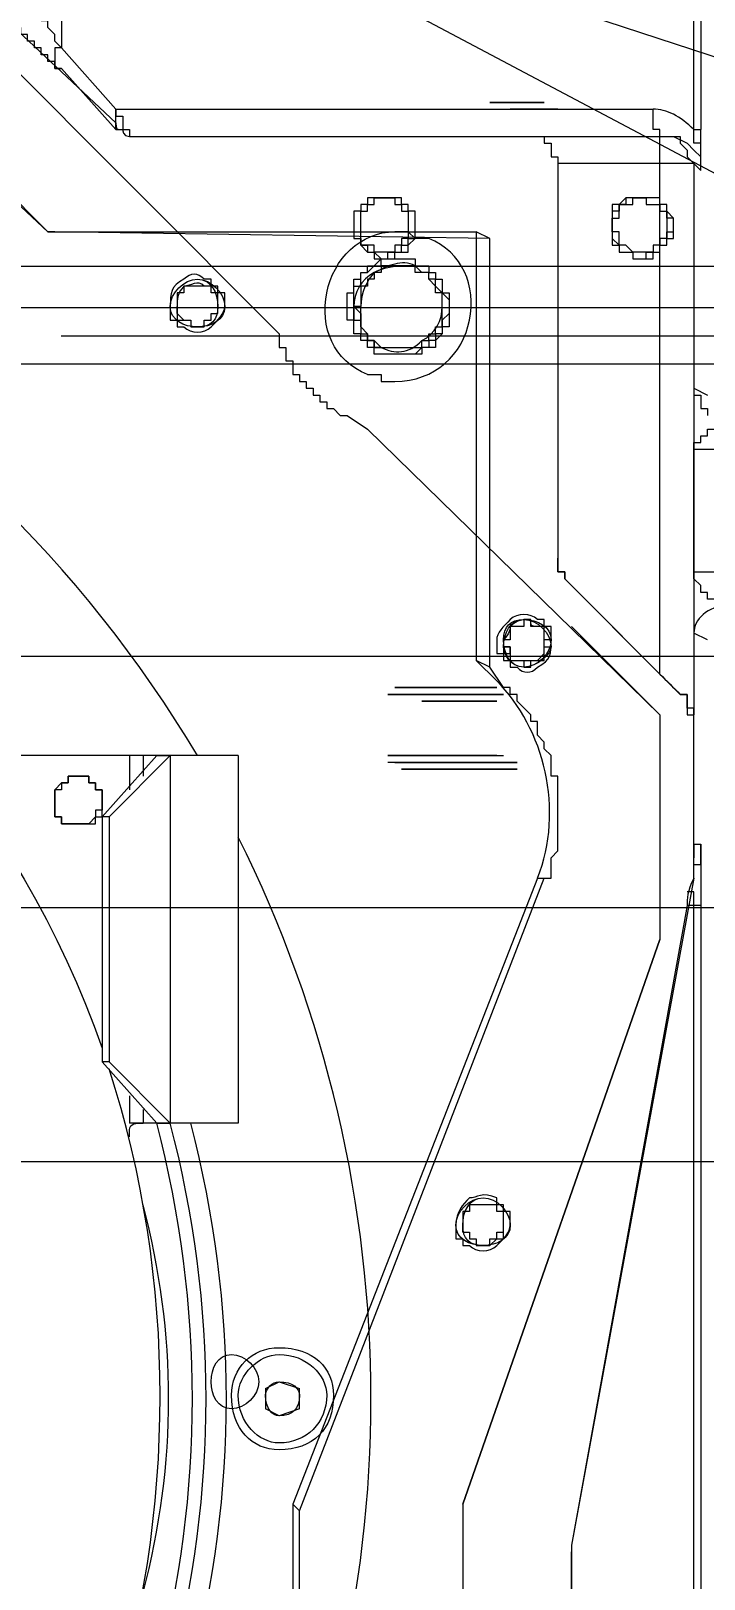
# Model space of a CAD drawing. Header units: millimetres. Extents: x 25083 to 52777, y 24772 to 45779.
# Drawn here: x 38674.1 to 38710.9, y 33778.3 to 33862.8 of the extents above; entities that cross this region are included whole.
import ezdxf

# ---------------------------------------------------------------- set-up
doc = ezdxf.new("R2010")
doc.units = ezdxf.units.MM
doc.layers.add('小车', color=7, linetype='Continuous')
doc.styles.get("Standard").update_dxf_attribs({"font": ''})
doc.styles.add('标准', font='', dxfattribs={"width": 0.667})
doc.styles.get('Standard').set_extended_font_data('SimSun')
doc.styles.get('标准').set_extended_font_data('FangSong_GB2312')
doc.dimstyles.new('ISO-25', dxfattribs={"dimtxt": 2.5, "dimasz": 2.5, "dimexe": 1.25, "dimexo": 0.625, "dimtad": 1, "dimtxsty": 'Standard', "dimcen": 2.5, "dimadec": 0, "dimazin": 0, "dimtfac": 1, "dimtmove": 0, "dimatfit": 3, "dimfxl": 1, "dimarcsym": 0})
doc.dimstyles.new('标准', dxfattribs={"dimtxt": 35, "dimasz": 4, "dimexe": 2, "dimexo": 0, "dimtad": 1, "dimdec": 1, "dimzin": 9, "dimdsep": 46, "dimtxsty": '标准', "dimcen": 0, "dimdle": 6, "dimazin": 2, "dimtfac": 1, "dimtdec": 1, "dimtmove": 0, "dimatfit": 3, "dimfxl": 1, "dimtolj": 1, "dimtzin": 0, "dimarcsym": 0})

# ---------------------------------------------------------------- blocks, each defined once
blk = doc.blocks.new('*D925')
at = {"color": 0, "lineweight": -2}
for p, q in [((29677.862, 34881.662), (29677.862, 32448.293)), ((40733.017, 34757.645), (40733.017, 32448.293)), ((29680.362, 32449.543), (40730.517, 32449.543))]:
    blk.add_line(p, q, dxfattribs=at)
at = {"color": 0}
for points in [[(29680.362, 32449.96), (29680.362, 32449.127), (29677.862, 32449.543)], [(40730.517, 32449.127), (40730.517, 32449.96), (40733.017, 32449.543)]]:
    blk.add_solid(points, dxfattribs=at)
at = {"layer": 'DEFPOINTS', "color": 0}
for p in [(29677.862, 34882.287), (40733.017, 34758.27), (40733.017, 32449.543)]:
    blk.add_point(p, dxfattribs=at)
at = {"color": 0, "insert": (35205.439, 32451.628), "char_height": 2.5, "attachment_point": 5}
blk.add_mtext('11055,15', dxfattribs=at)
blk = doc.blocks.new('zw$D2F4')
at = {"color": 7, "lineweight": 5}
for points in [[(677.73, 821.446), (672.531, 815.876)], [(672.531, 815.876), (677.73, 821.075)], [(682.558, 818.847), (666.961, 803.25)], [(684.043, 818.104), (678.473, 812.162)], [(682.558, 816.247), (682.558, 816.618), (682.929, 816.618), (682.929, 816.99), (683.301, 816.99), (683.301, 817.361), (683.672, 817.361), (683.672, 817.733)], [(681.444, 815.133), (681.444, 815.504), (681.815, 815.504), (681.815, 815.876), (682.186, 815.876), (682.186, 816.247), (682.558, 816.247)], [(682.558, 815.133), (682.929, 815.504), (683.301, 815.504), (683.672, 815.876), (684.043, 815.876), (684.043, 816.247), (684.786, 816.247), (684.786, 816.618)], [(640.223, 813.648), (640.223, 814.762), (640.223, 815.133), (640.594, 815.133), (640.594, 815.504), (642.08, 815.504), (642.451, 815.133)], [(642.451, 814.762), (642.451, 815.133), (642.08, 815.133), (642.08, 815.504), (641.337, 815.504), (640.594, 815.504), (640.594, 815.133), (640.223, 815.133), (640.223, 813.648)], [(672.16, 791.737), (672.531, 815.504)], [(672.531, 815.876), (672.531, 792.48)], [(672.531, 815.504), (672.531, 815.876)], [(672.531, 815.504), (672.531, 815.876)], [(682.558, 815.133), (682.558, 815.504), (681.444, 815.504), (681.444, 815.133)], [(642.451, 815.133), (642.451, 814.762), (642.822, 814.762), (642.822, 813.648), (642.451, 813.648), (642.451, 813.276), (642.08, 813.276), (642.08, 812.905), (640.966, 812.905), (640.966, 813.276), (640.594, 813.276), (640.223, 813.648)], [(640.223, 813.648), (640.223, 813.276), (640.594, 813.276), (640.594, 812.905), (641.337, 812.905), (642.08, 812.905), (642.08, 813.276), (642.451, 813.276), (642.451, 813.648), (642.822, 813.648), (642.822, 814.762), (642.451, 814.762)], [(681.444, 815.133), (678.102, 812.162)], [(679.216, 812.162), (682.558, 815.133)], [(686.643, 815.133), (682.558, 815.133)], [(627.225, 812.533), (627.225, 812.905)], [(640.594, 812.533), (640.594, 812.905)], [(627.225, 812.533), (623.883, 809.191)], [(640.594, 812.533), (627.225, 812.533)], [(643.937, 809.191), (640.594, 812.533)], [(678.473, 812.162), (678.102, 812.162)], [(679.216, 812.162), (678.844, 812.162), (678.844, 811.791), (678.102, 811.791)], [(678.102, 812.162), (678.473, 812.162)], [(678.473, 812.162), (679.216, 812.162)], [(679.216, 812.162), (679.216, 782.825)], [(623.883, 805.478), (623.883, 811.419)], [(643.937, 805.478), (643.937, 811.419)], [(678.102, 811.791), (678.102, 811.419), (677.73, 811.419)], [(624.626, 810.677), (623.883, 810.677)], [(643.937, 810.677), (642.822, 810.677)], [(677.73, 811.048), (677.73, 789.881)], [(623.883, 809.934), (623.883, 809.191)], [(643.937, 809.934), (643.937, 809.191)], [(643.937, 809.191), (623.883, 809.191)], [(668.446, 809.191), (667.703, 809.191), (667.703, 808.82), (667.332, 808.82), (667.332, 808.449)], [(668.446, 808.82), (668.075, 808.82), (667.703, 808.449), (667.703, 808.077), (667.332, 808.077), (667.332, 807.334), (667.703, 807.334), (667.703, 806.963), (668.075, 806.963), (668.075, 806.592), (668.446, 806.592)], [(668.075, 808.82), (667.703, 808.82), (667.703, 808.077)], [(668.075, 808.82), (668.446, 808.82)], [(668.446, 808.82), (668.075, 808.82)], [(668.446, 806.592), (669.189, 806.592), (669.189, 806.963), (669.56, 806.963), (669.56, 807.334), (669.56, 808.449), (669.189, 808.449), (669.189, 808.82), (668.446, 808.82)], [(667.703, 808.077), (667.332, 808.077), (667.332, 807.334)], [(667.332, 807.334), (667.703, 807.334), (667.703, 806.963), (668.075, 806.963), (668.075, 806.592), (668.446, 806.592)], [(668.446, 806.22), (669.189, 806.22), (669.189, 806.592), (669.56, 806.592), (669.56, 806.963), (669.932, 806.963), (669.932, 807.334)], [(669.189, 806.592), (669.189, 806.963), (669.56, 806.963)], [(668.446, 806.592), (669.189, 806.592)], [(643.937, 805.478), (623.883, 805.478)], [(666.961, 803.25), (669.189, 805.478)], [(607.915, 803.25), (608.286, 803.992)], [(609.4, 803.992), (608.286, 803.992)], [(609.4, 803.992), (609.771, 803.25)], [(608.286, 802.135), (607.915, 803.25)], [(609.771, 803.25), (609.4, 802.135)], [(666.961, 803.25), (666.218, 803.25), (666.218, 802.878), (665.475, 802.878), (665.475, 802.507), (664.733, 802.507), (664.733, 802.135), (664.361, 802.135), (664.361, 801.764), (663.99, 801.764), (663.99, 801.393), (663.619, 801.393), (663.619, 801.021), (663.247, 801.021), (663.247, 800.65), (662.876, 800.65), (662.876, 800.279), (662.504, 799.907), (662.504, 799.536)], [(552.211, 802.135), (602.716, 802.135)], [(603.087, 802.507), (552.582, 802.507)], [(602.716, 802.135), (603.087, 802.507)], [(602.716, 802.135), (637.252, 788.767)], [(637.252, 789.138), (603.087, 802.507)], [(608.286, 802.135), (609.4, 802.135)], [(662.504, 799.536), (661.762, 798.422)], [(668.446, 793.966), (668.075, 793.966), (667.703, 794.337), (666.961, 794.337), (666.961, 794.708), (666.589, 794.708), (666.589, 795.08), (666.218, 795.08), (666.218, 795.451), (665.847, 795.822), (665.847, 798.05), (666.218, 798.05), (666.218, 798.422), (666.589, 798.422), (666.589, 798.793), (666.961, 798.793), (666.961, 799.165), (667.703, 799.165), (667.703, 799.536), (668.446, 799.536)], [(668.446, 799.536), (669.189, 799.536), (669.189, 799.165), (669.932, 799.165), (669.932, 798.793), (670.303, 798.793), (670.303, 798.422), (670.674, 798.422), (670.674, 798.05), (671.046, 797.679), (671.046, 795.822), (670.674, 795.822), (670.674, 795.08), (670.303, 795.08), (670.303, 794.708), (669.932, 794.708), (669.932, 794.337), (669.189, 794.337), (668.818, 793.966), (668.446, 793.966)], [(661.762, 798.422), (646.165, 782.453)], [(664.733, 798.422), (664.733, 797.679), (664.361, 797.679), (664.361, 796.936)], [(668.446, 793.966), (667.332, 793.966), (667.332, 794.337), (666.961, 794.337), (666.589, 794.708), (666.218, 794.708), (666.218, 795.08), (666.218, 795.451), (665.847, 795.451), (665.847, 798.05), (666.218, 798.05), (666.218, 798.422), (666.589, 798.422), (666.589, 798.793), (666.961, 798.793), (666.961, 799.165), (668.446, 799.165)], [(668.446, 799.165), (667.703, 799.165), (667.703, 798.793), (666.961, 798.793), (666.961, 798.422), (666.589, 798.422), (666.589, 798.05), (666.218, 798.05), (666.218, 797.679)], [(668.446, 799.165), (668.075, 798.793), (667.332, 798.793), (666.961, 798.422), (666.589, 798.422), (666.589, 798.05), (666.218, 797.679), (666.218, 795.451), (666.589, 795.451), (666.589, 795.08), (666.961, 795.08), (666.961, 794.708), (667.332, 794.708), (667.332, 794.337), (668.446, 794.337)], [(666.218, 797.679), (666.218, 798.05), (666.589, 798.05), (666.589, 798.422), (666.961, 798.422), (667.332, 798.793), (667.703, 798.793), (668.446, 798.793)], [(668.446, 799.165), (669.56, 799.165), (669.56, 798.793), (670.303, 798.793), (670.303, 798.422), (670.674, 798.05), (670.674, 797.679), (671.046, 797.679), (671.046, 795.822), (670.674, 795.822), (670.674, 795.08), (670.303, 795.08), (670.303, 794.708), (669.932, 794.708), (669.932, 794.337), (669.189, 794.337), (669.189, 793.966), (668.446, 793.966)], [(668.446, 794.337), (669.189, 794.337), (669.56, 794.708), (669.932, 794.708), (669.932, 795.08), (670.303, 795.08), (670.303, 795.451), (670.674, 795.822), (670.674, 797.679), (670.303, 797.679), (670.303, 798.05), (669.932, 798.05), (669.932, 798.422), (669.56, 798.422), (669.56, 798.793), (668.446, 798.793), (668.446, 799.165)], [(672.903, 799.165), (672.16, 799.165), (672.16, 798.793), (671.788, 798.793), (671.788, 798.422), (671.417, 798.422), (671.417, 798.05), (671.046, 798.05), (671.046, 796.936), (671.417, 796.936), (671.417, 796.194), (671.788, 796.194), (672.16, 795.822), (672.903, 795.822)], [(672.903, 799.165), (672.16, 799.165), (672.16, 798.793), (671.788, 798.793), (671.417, 798.422), (671.417, 798.05), (671.046, 797.679), (671.046, 797.308), (671.417, 797.308), (671.417, 796.565), (671.788, 796.565), (671.788, 796.194), (672.16, 796.194), (672.16, 795.822), (672.903, 795.822)], [(672.903, 796.194), (672.16, 796.194), (672.16, 796.565), (671.788, 796.565), (671.788, 796.936), (671.417, 796.936), (671.417, 798.05), (671.788, 798.05), (671.788, 798.793), (672.903, 798.793)], [(672.903, 795.822), (673.645, 795.822), (673.645, 796.194), (674.017, 796.194), (674.017, 796.565), (674.388, 796.565), (674.388, 798.422), (674.017, 798.422), (674.017, 798.793), (673.645, 798.793), (673.645, 799.165), (672.903, 799.165)], [(672.903, 795.822), (673.645, 795.822), (673.645, 796.194), (674.017, 796.194), (674.017, 796.565), (674.388, 796.565), (674.388, 798.422), (674.017, 798.422), (674.017, 798.793), (673.645, 798.793), (673.645, 799.165), (672.903, 799.165)], [(672.903, 798.793), (673.645, 798.793), (673.645, 798.422), (674.017, 798.422), (674.017, 798.05), (674.388, 798.05), (674.388, 796.936), (674.017, 796.936), (674.017, 796.565), (673.645, 796.565), (673.645, 796.194), (672.903, 796.194)], [(643.565, 791.366), (643.565, 797.308)], [(643.565, 796.936), (643.565, 791.366)], [(643.565, 792.48), (643.565, 796.936), (643.565, 794.708)], [(643.937, 791.366), (643.937, 797.308)], [(643.937, 797.308), (643.937, 790.995)], [(647.279, 797.308), (647.279, 790.995)], [(647.279, 790.995), (647.279, 797.308)], [(647.65, 791.366), (647.65, 796.936)], [(647.65, 796.936), (647.65, 791.366)], [(672.16, 795.08), (672.16, 795.822), (672.531, 796.194), (672.531, 796.936)], [(643.194, 792.48), (643.194, 796.565), (643.194, 794.708)], [(643.565, 792.48), (643.565, 795.822)], [(643.565, 795.822), (643.565, 792.48)], [(646.907, 794.708), (646.907, 795.451), (646.907, 795.08), (646.907, 792.109)], [(647.279, 794.708), (647.279, 795.451), (647.279, 795.08), (647.279, 792.48)], [(668.446, 794.337), (669.189, 794.337), (669.189, 794.708), (669.56, 794.708), (669.932, 795.08), (670.303, 795.08), (670.303, 795.822), (670.674, 795.822)], [(643.194, 794.708), (643.194, 790.252), (643.194, 790.623), (643.194, 792.48)], [(643.194, 792.851), (643.194, 794.337)], [(643.194, 794.337), (643.194, 792.851)], [(643.565, 794.708), (643.565, 790.252), (643.565, 792.109)], [(646.907, 792.109), (646.907, 791.366), (646.907, 792.109), (646.907, 794.708)], [(647.279, 792.48), (647.279, 791.737), (647.279, 792.109), (647.279, 794.708)], [(618.313, 793.594), (617.57, 793.594), (617.57, 793.223), (617.199, 793.223), (617.199, 792.851)], [(603.087, 793.223), (548.126, 793.223)], [(603.087, 793.223), (633.91, 782.453)], [(633.91, 782.453), (603.087, 793.223)], [(618.313, 793.223), (617.941, 793.223), (617.941, 792.851), (617.57, 792.851), (617.57, 792.48), (617.199, 792.48), (617.199, 791.737), (617.57, 791.366), (617.57, 790.995), (618.313, 790.995)], [(617.57, 792.48), (617.199, 792.48), (617.199, 791.737)], [(617.941, 793.223), (617.941, 792.851), (617.57, 792.851), (617.57, 792.48)], [(617.941, 793.223), (618.313, 793.223)], [(618.313, 793.223), (617.941, 793.223)], [(618.313, 790.995), (619.055, 790.995), (619.055, 791.366), (619.427, 791.366), (619.427, 792.851), (619.055, 792.851), (619.055, 793.223), (618.313, 793.223)], [(643.565, 792.109), (643.565, 792.48)], [(649.136, 792.48), (648.021, 791.366)], [(648.764, 791.737), (649.136, 792.48)], [(672.531, 792.48), (649.136, 792.48)], [(672.16, 791.737), (672.531, 792.48)], [(617.199, 791.737), (617.57, 791.737), (617.57, 791.366), (617.941, 791.366), (617.941, 790.995), (618.313, 790.995)], [(647.65, 790.995), (648.764, 791.737)], [(648.764, 791.737), (672.16, 791.737)], [(679.587, 788.767), (679.587, 791.737)], [(679.587, 791.737), (679.587, 788.767)], [(679.587, 789.138), (679.587, 791.737)], [(679.587, 791.737), (679.587, 789.138)], [(618.313, 790.623), (619.055, 790.623), (619.055, 790.995), (619.427, 790.995), (619.427, 791.366), (619.798, 791.366)], [(618.313, 790.995), (619.055, 790.995)], [(619.055, 790.995), (619.055, 791.366), (619.427, 791.366)], [(637.252, 788.767), (637.252, 788.395), (638.366, 788.395), (638.737, 788.024), (642.822, 788.024), (642.822, 788.395), (643.937, 788.395), (644.308, 788.767), (644.679, 788.767), (645.051, 789.138), (645.793, 789.138), (645.793, 789.509), (646.165, 789.509), (646.907, 790.252), (647.279, 790.252), (647.279, 790.623), (647.65, 790.623), (647.65, 790.995)], [(647.65, 790.995), (648.021, 791.366)], [(650.25, 791.366), (649.507, 791.366), (649.507, 790.995), (649.136, 790.995), (649.136, 790.623), (648.764, 790.623), (648.764, 790.252)], [(649.878, 790.995), (649.878, 790.623), (649.136, 790.623), (649.136, 790.252), (649.136, 789.881), (648.764, 789.881), (648.764, 789.509), (649.136, 789.509), (649.136, 788.767), (649.878, 788.767), (649.878, 788.395)], [(649.507, 790.623), (649.878, 790.623), (649.878, 790.995)], [(650.25, 790.995), (649.507, 790.995), (649.507, 790.623)], [(649.878, 788.395), (650.25, 788.395), (650.25, 788.767), (650.992, 788.767), (650.992, 789.138), (650.992, 789.509), (651.364, 789.509), (651.364, 789.881), (650.992, 789.881), (650.992, 790.623), (650.25, 790.623), (650.25, 790.995), (649.878, 790.995)], [(649.507, 790.623), (649.136, 790.623), (649.136, 790.252)], [(649.136, 790.252), (649.136, 789.509)], [(679.216, 790.623), (679.216, 788.024)], [(679.216, 788.024), (679.216, 790.623)], [(679.216, 790.623), (679.216, 788.024)], [(679.216, 788.024), (679.216, 790.623)], [(637.252, 789.138), (637.252, 788.767)], [(649.136, 789.509), (649.136, 789.138), (649.507, 788.767), (649.878, 788.767), (650.25, 788.767)], [(650.25, 788.395), (650.992, 788.395), (650.992, 788.767), (651.364, 788.767), (651.364, 789.138)], [(650.621, 788.767), (650.992, 788.767), (650.992, 789.138)], [(677.73, 789.138), (677.73, 788.767), (677.359, 788.767), (677.359, 788.395), (676.616, 788.395), (676.616, 788.024), (676.245, 788.024)], [(677.73, 789.138), (677.73, 788.767), (677.359, 788.767), (677.359, 788.395), (676.616, 788.395), (676.616, 788.024), (676.245, 788.024)], [(677.73, 789.881), (677.73, 789.138)], [(677.73, 789.138), (677.73, 782.453)], [(650.25, 788.767), (650.621, 788.767)], [(653.592, 787.652), (647.279, 781.339)], [(648.393, 782.453), (653.592, 787.652)], [(653.592, 787.652), (653.963, 787.652), (653.963, 788.024), (654.706, 788.024)], [(654.706, 788.024), (653.963, 788.024), (653.963, 787.652), (653.592, 787.652)], [(676.245, 788.024), (654.706, 788.024)], [(676.245, 788.024), (654.706, 788.024)], [(676.245, 782.453), (676.245, 788.024)], [(600.487, 787.281), (535.128, 787.281)], [(552.582, 787.281), (600.487, 787.281)], [(600.859, 787.281), (600.487, 787.281)], [(635.767, 780.968), (600.859, 787.281)], [(637.252, 780.597), (600.859, 787.281)], [(646.165, 782.453), (650.992, 787.281)], [(672.903, 785.053), (672.16, 785.053), (671.788, 784.682), (671.417, 784.682), (671.417, 784.31), (671.417, 783.939), (671.046, 783.939), (671.046, 782.825), (671.417, 782.825), (671.417, 782.453), (671.788, 782.453), (671.788, 782.082), (672.16, 782.082), (672.16, 781.711), (672.903, 781.711)], [(672.903, 785.053), (671.788, 785.053), (671.788, 784.682), (671.417, 784.682), (671.417, 784.31), (671.417, 783.939), (671.046, 783.939), (671.046, 783.196), (671.417, 783.196), (671.417, 782.453), (671.788, 782.453), (671.788, 782.082), (672.531, 782.082), (672.531, 781.711), (672.903, 781.711)], [(672.903, 782.082), (672.16, 782.082), (672.16, 782.453), (671.788, 782.453), (671.788, 782.825), (671.417, 782.825), (671.417, 783.939), (671.788, 784.31), (671.788, 784.682), (672.531, 784.682), (672.531, 785.053), (672.903, 785.053)], [(672.903, 781.711), (673.274, 781.711), (673.645, 782.082), (674.017, 782.082), (674.017, 782.453), (674.388, 782.453), (674.388, 784.31), (674.017, 784.31), (674.017, 784.682), (673.645, 784.682), (673.645, 785.053), (672.903, 785.053)], [(672.903, 781.711), (673.274, 781.711), (673.274, 782.082), (674.017, 782.082), (674.017, 782.453), (674.388, 782.453), (674.388, 784.31), (674.017, 784.682), (674.017, 785.053), (672.903, 785.053)], [(672.903, 785.053), (673.274, 785.053), (673.274, 784.682), (674.017, 784.682), (674.017, 784.31), (674.017, 783.939), (674.388, 783.939), (674.388, 783.196), (674.017, 783.196), (674.017, 782.453), (673.645, 782.453), (673.645, 782.082), (672.903, 782.082)], [(646.165, 782.453), (633.91, 782.453)], [(648.393, 782.453), (676.245, 782.453)], [(676.245, 780.597), (676.245, 782.453)], [(676.245, 782.453), (677.73, 782.453)], [(677.73, 782.453), (677.73, 781.711)], [(677.73, 782.453), (678.102, 782.453)], [(678.102, 782.453), (678.102, 782.825), (679.216, 782.825)], [(677.73, 781.711), (677.73, 781.339), (677.359, 781.339), (676.987, 780.968), (676.616, 780.968), (676.245, 780.597)], [(677.73, 781.711), (677.359, 780.968)], [(635.767, 780.597), (635.767, 780.968)], [(636.138, 780.597), (636.509, 780.597), (636.509, 780.968)], [(646.165, 780.597), (646.536, 780.597), (646.536, 780.968), (647.279, 780.968), (647.279, 781.339)], [(647.279, 781.339), (647.279, 780.968), (646.165, 780.968), (646.165, 780.597)], [(675.873, 780.225), (676.616, 780.225), (676.987, 780.597), (677.359, 780.968)], [(563.723, 780.597), (635.767, 780.597)], [(635.767, 780.225), (563.723, 780.225)], [(635.767, 780.225), (635.767, 780.597)], [(635.767, 780.597), (636.138, 780.597)], [(639.109, 780.225), (635.767, 780.225)], [(637.252, 780.597), (646.165, 780.597)], [(637.252, 780.597), (637.995, 780.597), (638.366, 780.597)], [(637.623, 780.597), (637.995, 780.597), (637.995, 780.225), (638.366, 780.225)], [(638.366, 780.225), (639.109, 780.225)], [(639.109, 780.597), (639.109, 780.225)], [(676.245, 780.597), (646.165, 780.597)], [(650.25, 779.854), (650.621, 780.597)], [(653.963, 780.597), (650.621, 780.597)], [(652.106, 778.74), (652.106, 779.111), (652.478, 779.111), (652.478, 779.854), (652.849, 779.854), (652.849, 780.225), (653.22, 780.225), (653.592, 780.597), (653.963, 780.597)], [(653.963, 780.597), (660.648, 780.597)], [(653.963, 780.597), (653.963, 777.626), (653.963, 777.254), (653.963, 776.883)], [(660.648, 780.597), (661.019, 780.597), (661.019, 780.225), (661.39, 780.225), (661.39, 779.854), (661.762, 779.854), (661.762, 779.483)], [(660.648, 776.883), (660.648, 780.597)], [(663.99, 780.597), (662.504, 780.597), (662.133, 780.597), (660.648, 780.597)], [(663.99, 780.597), (663.619, 780.597), (663.619, 780.225), (662.876, 780.225), (662.876, 779.854), (662.504, 779.854)], [(663.99, 780.597), (663.619, 779.854)], [(675.873, 780.225), (676.245, 780.597)], [(675.873, 780.225), (677.359, 780.225), (677.359, 780.597), (677.73, 780.597)], [(675.873, 780.225), (676.987, 780.225), (678.102, 780.225)], [(678.102, 780.597), (686.643, 780.597)], [(678.102, 780.597), (678.102, 780.225)], [(686.643, 780.225), (678.102, 780.225)]]:
    blk.add_lwpolyline(points, dxfattribs=at)
at = {"color": 7, "lineweight": 0}
for points in [[(643.937, 811.419), (643.937, 820.332)], [(623.883, 809.934), (627.225, 812.905)], [(640.594, 812.905), (627.225, 812.905)], [(640.594, 812.905), (643.937, 809.934)], [(625.369, 811.419), (623.883, 811.419)], [(643.937, 811.419), (642.08, 811.419)]]:
    blk.add_lwpolyline(points, dxfattribs=at)
at = {"color": 7, "lineweight": 5}
for points in [[(664.733, 876.036), (669.189, 848.927), (653.963, 822.189), (627.968, 812.905)], [(643.937, 807.706), (665.104, 820.332), (677.73, 843.356), (676.987, 868.237)], [(590.832, 812.533), (602.716, 808.82), (615.342, 808.82), (626.854, 812.533)], [(678.473, 812.162), (678.102, 812.162), (678.102, 812.162), (678.102, 811.791)], [(678.102, 812.162), (678.102, 812.162), (678.102, 811.791), (678.102, 811.791)], [(678.102, 811.791), (678.102, 811.791), (677.73, 811.791), (677.73, 811.419)], [(677.73, 811.419), (677.73, 811.419), (677.73, 811.419), (677.73, 811.048)], [(598.259, 810.677), (605.315, 808.82), (612.371, 808.82), (619.427, 810.677)], [(593.803, 809.934), (603.83, 807.334), (613.856, 807.334), (623.883, 809.934)], [(593.803, 809.191), (603.83, 806.592), (613.856, 806.592), (623.883, 809.191)], [(593.803, 809.191), (603.83, 806.592), (613.856, 806.592), (623.883, 809.191)], [(593.803, 809.191), (603.83, 806.592), (613.856, 806.592), (623.883, 809.191)], [(669.932, 808.449), (669.56, 809.191), (669.189, 809.191), (668.446, 809.191)], [(669.56, 808.449), (669.189, 808.82), (668.818, 808.82), (668.446, 808.82)], [(593.803, 808.077), (603.83, 805.478), (613.856, 805.478), (623.883, 808.077)], [(667.332, 808.449), (666.961, 808.077), (666.961, 807.334), (667.332, 806.963)], [(669.56, 807.334), (669.932, 807.706), (669.56, 808.077), (669.56, 808.449)], [(669.932, 807.334), (670.303, 807.706), (670.303, 808.077), (669.932, 808.449)], [(667.332, 806.963), (667.703, 806.592), (668.075, 806.22), (668.446, 806.22)], [(669.56, 806.963), (669.56, 806.963), (669.56, 807.334), (669.56, 807.334)], [(669.56, 807.334), (669.56, 807.334), (669.56, 807.334), (669.56, 807.334)], [(578.206, 805.478), (597.517, 795.822), (620.17, 795.822), (639.48, 805.478)], [(664.733, 798.422), (665.475, 800.279), (667.332, 801.021), (669.189, 800.65)], [(669.189, 800.65), (671.046, 800.279), (672.531, 798.793), (672.531, 796.936)], [(670.303, 798.05), (669.932, 798.793), (669.189, 799.165), (668.446, 799.165)], [(670.303, 798.05), (669.932, 798.422), (669.189, 798.793), (668.446, 798.793)], [(666.218, 797.679), (665.847, 796.936), (665.847, 796.194), (666.589, 795.451)], [(670.674, 795.822), (670.674, 796.565), (670.674, 797.308), (670.303, 798.05)], [(670.674, 795.822), (671.046, 796.565), (670.674, 797.308), (670.303, 798.05)], [(643.565, 796.936), (643.565, 797.308), (643.565, 797.308), (643.565, 797.308)], [(643.937, 797.308), (643.937, 797.308), (643.937, 797.308), (643.937, 797.308)], [(664.361, 796.936), (664.361, 794.708), (665.847, 793.223), (667.703, 792.851)], [(666.589, 795.451), (666.961, 794.708), (667.703, 794.337), (668.446, 794.337)], [(667.703, 792.851), (669.56, 792.48), (671.417, 793.223), (672.16, 795.08)], [(619.798, 792.851), (619.427, 793.223), (619.055, 793.594), (618.313, 793.594)], [(617.199, 792.851), (616.827, 792.48), (616.827, 791.737), (617.199, 791.366)], [(619.427, 792.851), (619.055, 793.223), (618.684, 793.223), (618.313, 793.223)], [(619.427, 791.737), (619.427, 792.109), (619.427, 792.48), (619.427, 792.851)], [(619.798, 791.366), (620.17, 792.109), (619.798, 792.48), (619.798, 792.851)], [(619.427, 791.366), (619.427, 791.366), (619.427, 791.366), (619.427, 791.737)], [(619.427, 791.737), (619.427, 791.737), (619.427, 791.737), (619.427, 791.737)], [(617.199, 791.366), (617.57, 790.995), (617.941, 790.623), (618.313, 790.623)], [(637.252, 789.138), (640.966, 787.652), (645.422, 788.767), (648.021, 791.366)], [(643.565, 791.366), (643.565, 791.366), (643.565, 791.366), (643.565, 791.366)], [(643.937, 791.366), (643.937, 791.366), (643.937, 791.366), (643.937, 790.995)], [(651.364, 790.623), (650.992, 790.995), (650.621, 791.366), (650.25, 791.366)], [(650.992, 790.623), (650.621, 790.623), (650.25, 790.995), (650.25, 790.995)], [(648.764, 790.252), (648.393, 789.881), (648.393, 789.509), (648.764, 789.138)], [(651.364, 789.509), (651.364, 789.881), (651.364, 790.252), (650.992, 790.623)], [(651.364, 789.138), (651.735, 789.509), (651.735, 790.252), (651.364, 790.623)], [(648.764, 789.138), (649.136, 788.395), (649.507, 788.395), (650.25, 788.395)], [(650.992, 789.138), (650.992, 789.509), (650.992, 789.509), (651.364, 789.509)], [(650.992, 789.138), (650.992, 789.138), (650.992, 789.138), (650.992, 789.138)], [(600.859, 787.281), (600.859, 787.281), (600.487, 787.281), (600.487, 787.281)], [(600.487, 787.281), (600.487, 787.281), (600.487, 787.281), (600.487, 787.281)], [(600.487, 787.281), (600.487, 787.281), (600.487, 787.281), (600.487, 787.281)], [(648.393, 782.453), (648.021, 782.082), (647.65, 781.711), (647.279, 781.339)], [(678.102, 780.597), (678.844, 781.339), (679.216, 782.082), (679.216, 782.825)], [(637.252, 780.597), (636.509, 780.968), (636.138, 780.968), (635.767, 780.968)], [(677.359, 780.968), (677.359, 780.968), (677.359, 780.968), (677.359, 780.968)], [(639.109, 780.597), (639.109, 780.597), (638.737, 780.597), (638.366, 780.597)], [(652.106, 778.74), (652.106, 779.854), (651.364, 780.597), (650.621, 780.597)], [(677.73, 780.597), (677.73, 780.597), (677.73, 780.597), (678.102, 780.597)], [(678.102, 780.597), (678.102, 780.597), (678.102, 780.597), (678.102, 780.597)]]:
    blk.add_open_spline(points, degree=3, dxfattribs=at)
at = {"color": 7, "lineweight": 0}
for points in [[(623.14, 811.419), (623.14, 811.419), (623.512, 811.419), (623.512, 811.419)], [(623.512, 811.419), (623.883, 811.419), (623.883, 811.048), (623.883, 810.677)]]:
    blk.add_open_spline(points, degree=3, dxfattribs=at)
at = {"color": 7, "lineweight": 5}
for points in [[(668.446, 809.191), (667.703, 809.191), (667.332, 808.449), (667.332, 807.706), (667.332, 806.963), (667.703, 806.22), (668.446, 806.22), (669.189, 806.22), (669.932, 806.963), (669.932, 807.706), (669.932, 808.449), (669.189, 809.191), (668.446, 809.191)], [(668.446, 809.191), (667.703, 809.191), (667.332, 808.449), (667.332, 807.706), (667.332, 806.963), (667.703, 806.592), (668.446, 806.592), (669.189, 806.592), (669.932, 806.963), (669.932, 807.706), (669.932, 808.449), (669.189, 809.191), (668.446, 809.191)], [(609.771, 806.963), (609.029, 806.963), (608.286, 806.592), (608.286, 805.849), (608.286, 805.106), (609.029, 804.364), (609.771, 804.364), (610.514, 804.364), (611.257, 805.106), (611.257, 805.849), (611.257, 806.592), (610.514, 806.963), (609.771, 806.963)], [(609.771, 806.963), (609.029, 806.963), (608.286, 806.592), (608.286, 805.849), (608.286, 805.106), (609.029, 804.364), (609.771, 804.364), (610.514, 804.364), (611.257, 805.106), (611.257, 805.849), (611.257, 806.592), (610.514, 806.963), (609.771, 806.963)], [(609.029, 805.849), (607.172, 805.849), (606.058, 804.735), (606.058, 803.25), (606.058, 801.393), (607.172, 800.279), (609.029, 800.279), (610.514, 800.279), (611.628, 801.393), (611.628, 803.25), (611.628, 804.735), (610.514, 805.849), (609.029, 805.849)], [(609.029, 805.478), (607.543, 805.478), (606.429, 804.364), (606.429, 803.25), (606.429, 801.764), (607.543, 800.65), (609.029, 800.65), (610.143, 800.65), (611.257, 801.764), (611.257, 803.25), (611.257, 804.364), (610.143, 805.478), (609.029, 805.478)], [(609.029, 803.992), (608.286, 803.992), (607.915, 803.621), (607.915, 803.25), (607.915, 802.507), (608.286, 802.135), (609.029, 802.135), (609.4, 802.135), (609.771, 802.507), (609.771, 803.25), (609.771, 803.621), (609.4, 803.992), (609.029, 803.992)], [(618.313, 793.594), (617.57, 793.594), (617.199, 792.851), (617.199, 792.109), (617.199, 791.366), (617.57, 790.623), (618.313, 790.623), (619.055, 790.623), (619.798, 791.366), (619.798, 792.109), (619.798, 792.851), (619.055, 793.594), (618.313, 793.594)], [(618.313, 793.223), (617.57, 793.223), (617.199, 792.851), (617.199, 792.109), (617.199, 791.366), (617.57, 790.623), (618.313, 790.623), (619.055, 790.623), (619.798, 791.366), (619.798, 792.109), (619.798, 792.851), (619.055, 793.223), (618.313, 793.223)], [(649.878, 790.995), (649.507, 790.995), (648.764, 790.623), (648.764, 789.881), (648.764, 789.138), (649.507, 788.395), (649.878, 788.395), (650.621, 788.395), (651.364, 789.138), (651.364, 789.881), (651.364, 790.623), (650.621, 790.995), (649.878, 790.995)], [(650.25, 790.995), (649.507, 790.995), (648.764, 790.623), (648.764, 789.881), (648.764, 789.138), (649.507, 788.395), (650.25, 788.395), (650.992, 788.395), (651.364, 789.138), (651.364, 789.881), (651.364, 790.623), (650.992, 790.995), (650.25, 790.995)]]:
    blk.add_open_spline(points, degree=3, knots=[0, 0, 0, 0, 1, 1, 1, 2, 2, 2, 3, 3, 3, 4, 4, 4, 4], dxfattribs=at)
blk = doc.blocks.new('*D468')
at = {"layer": 'DEFPOINTS', "color": 0}
for p in [(36394.726, 116814.498), (36374.449, 116811.675), (36378.59, 116781.931)]:
    blk.add_point(p, dxfattribs=at)
at = {"layer": '小车', "color": 0, "lineweight": -2}
for p, q in [((36394.726, 116814.498), (36388.79, 116857.133)), ((36374.449, 116811.675), (36396.706, 116814.773)), ((36398.315, 116788.715), (36395.277, 116810.536)), ((36378.59, 116781.931), (36400.847, 116785.029))]:
    blk.add_line(p, q, dxfattribs=at)
at = {"layer": '小车', "color": 0}
for points in [[(36395.937, 116810.628), (36394.617, 116810.444), (36394.726, 116814.498)], [(36398.975, 116788.807), (36397.654, 116788.623), (36398.866, 116784.754)]]:
    blk.add_solid(points, dxfattribs=at)
at = {"layer": '小车', "color": 0, "insert": (36409.434, 116840.295), "char_height": 35, "attachment_point": 5, "rotation": 277.92543, "style": '标准'}
blk.add_mtext('\\A1;30', dxfattribs=at)
blk = doc.blocks.new('A$C1A4175F5')
at = {"layer": '小车', "color": 7, "lineweight": 0}
for points in [[(854.473, 647.714), (913.127, 666.892)], [(872.111, 644.914), (907.247, 663.532)], [(873.231, 645.614), (951.483, 645.614)], [(951.483, 643.374), (848.593, 643.374)], [(951.483, 640.294), (839.634, 640.294)], [(947.983, 624.336), (838.934, 624.336)], [(947.983, 596.759), (838.934, 596.759)]]:
    blk.add_lwpolyline(points, dxfattribs=at)
at = {"layer": '小车', "color": 1, "lineweight": 0}
for points in [[(918.726, 641.834), (870.991, 641.834)], [(877.71, 610.617), (925.305, 610.617)]]:
    blk.add_lwpolyline(points, dxfattribs=at)
at = {"layer": '小车'}
dim = blk.add_aligned_dim(p1=(410.909, 592.677), p2=(406.768, 622.421), distance=-20.472, dimstyle='标准', dxfattribs=at)
dim.commit()
dim.dimension.update_dxf_attribs({"geometry": '*D468', "text_midpoint": (441.753, 651.042), "insert": (-35967.681, -116189.253)})
blk = doc.blocks.new('zw$50CE')
blk.add_blockref('zw$D2F4', (22.01, 103.569))
at = {"layer": '小车', "ltscale": 10, "xscale": -1, "rotation": 270}
blk.add_blockref('A$C1A4175F5', (47.032, 0), dxfattribs=at)

msp = doc.modelspace()

# ---------------------------------------------------------------- block references
at = {"rotation": 90}
msp.add_blockref('zw$50CE', (39594.481, 33157.316), dxfattribs=at)

# ---------------------------------------------------------------- dimensions: what is measured, and where the dimension line sits
dim = msp.add_linear_dim(base=(40733.0166, 32449.5434), p1=(29677.8617, 34882.2868), p2=(40733.0166, 34758.2702), dimstyle='ISO-25')
dim.commit()
dim.dimension.update_dxf_attribs({"geometry": '*D925', "text_midpoint": (35205.4391, 32449.5434), "dimtype": 160})

doc.saveas('drawing.dxf')
